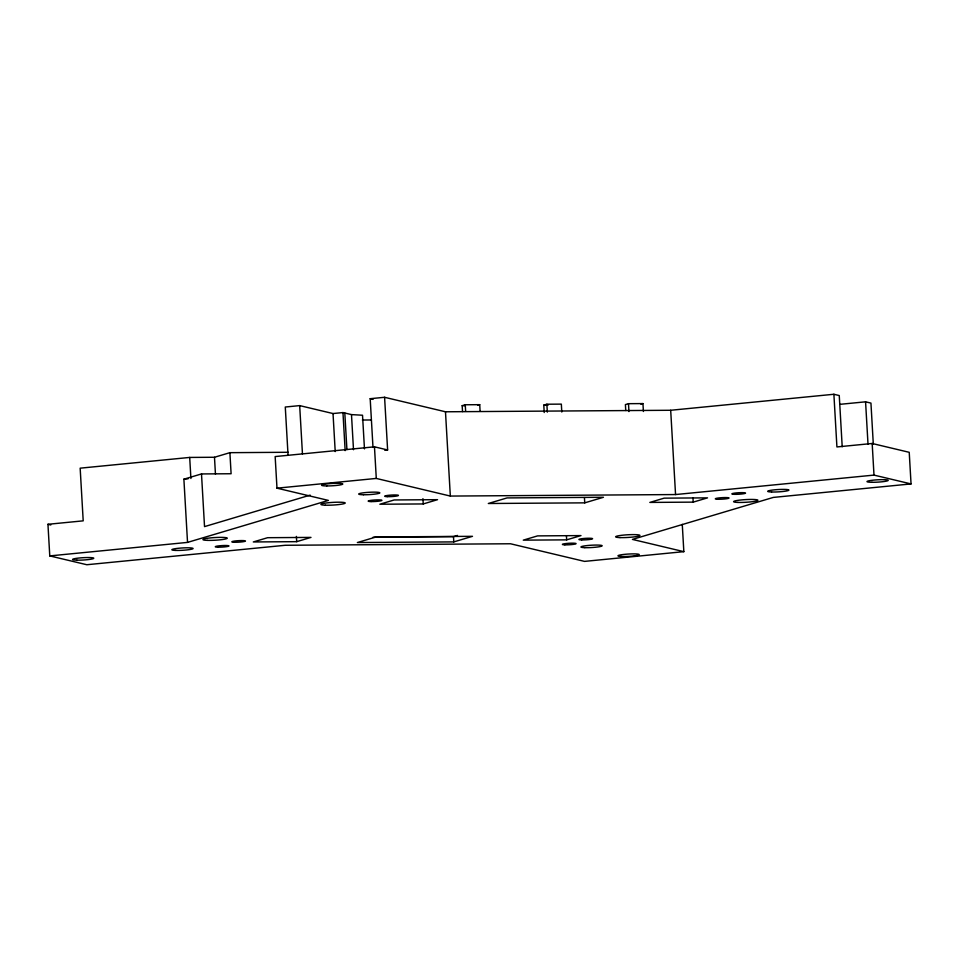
<?xml version="1.0" encoding="UTF-8"?>
<svg xmlns="http://www.w3.org/2000/svg" width="959" height="959" viewBox="0 0 959 959"><rect width="100%" height="100%" fill="white"/><g stroke="black" fill="none" stroke-linecap="round" stroke-linejoin="round"><path stroke-width="1.44" d="M682.269 524.357L683.839 551.653L584.534 561.387L510.488 543.765L285.267 545.275L86.825 564.731L49.772 555.908L47.95 524.297L83.205 520.845L80.16 468.172L189.69 457.431L214.48 457.263L229.896 452.672L288.191 452.276M49.772 555.908L187.532 542.398L183.888 479.188L201.498 473.938L231.107 473.746L229.896 452.672M462.526 411.579L462.178 405.693L465.259 404.77L479.728 404.674L480.099 411.255M477.666 405.285L479.728 404.674M544.221 412.514L543.789 405.142L546.87 404.219L561.339 404.123L561.794 412.022M310.177 495.12L204.531 526.611L201.498 473.938M643.405 411.483L642.95 403.583L628.493 403.679L625.412 404.59L625.747 410.488M640.9 404.195L642.95 403.583M187.532 542.398L328.386 500.406L276.983 488.167L275.161 456.568L374.466 446.822L387.616 449.963L384.583 397.29L370.186 398.692L372.967 446.978M296.691 541.667L310.992 537.4L267.609 537.699L253.296 541.955L296.691 541.667L296.391 536.405M423.243 503.943L437.544 499.675L394.161 499.963L379.848 504.23L423.243 503.943L422.931 498.668M373.135 537.172L453.487 536.632L457.491 535.434M453.787 541.895L472.499 536.321L376.084 536.968L357.371 542.542L453.787 541.895L453.487 536.632M584.738 502.852L603.451 497.277L507.035 497.925L488.323 503.499L584.738 502.852L584.439 497.589M566.661 539.857L580.974 535.59L537.579 535.889L523.278 540.145L566.661 539.857L566.433 535.913M693.213 502.132L707.526 497.865L664.131 498.153L649.83 502.42L693.213 502.132L692.961 497.817M364.468 448.884L362.526 415.235L351.485 414.6L342.962 412.574L333.025 413.545L299.676 405.609L285.279 407.024L288.06 455.309M384.583 397.29L445.479 411.783L670.689 410.272L833.886 394.269L839.257 395.552L842.206 446.762M840.24 404.302L865.569 401.821L870.94 403.092L873.301 444.065M384.739 450.239L387.616 449.963M183.888 479.188L188.096 478.781M276.983 488.167L376.288 478.433L450.334 496.067L675.556 494.556L873.997 475.101L911.05 483.923L909.228 452.312L872.175 443.49L836.919 446.942L833.886 394.269M911.05 483.923L773.29 497.421L632.437 539.414L683.839 551.653M462.178 405.693L465.067 405.669M543.789 405.142L548.128 405.118M362.358 420.03L371.241 419.97M370.186 398.692L373.087 399.388M47.95 524.297L50.803 524.981M872.175 443.49L873.997 475.101M865.569 401.821L868.015 444.245M670.689 410.272L675.556 494.556M628.493 403.679L628.948 411.579M546.87 404.219L547.325 412.13M465.259 404.77L465.642 411.351M445.479 411.783L450.334 496.067M374.466 446.822L376.288 478.433M351.485 414.6L353.499 449.723M344.808 413.017L346.918 449.591M342.962 412.574L345.156 450.622M333.025 413.545L335.218 451.593M299.676 405.609L302.457 453.895M214.48 457.263L215.451 474.118M189.69 457.431L190.913 478.505M717.464 499.231A6.905 0.755 -3.3 0 0 728.9 498.201A6.905 0.755 -3.3 0 0 720.233 497.793A6.905 0.755 -3.3 0 0 717.464 499.231M371.061 501.581A6.905 0.755 -3.3 0 0 381.934 500.418A6.905 0.755 -3.3 0 0 372.248 500.202A6.905 0.755 -3.3 0 0 371.061 501.581M581.729 539.929A6.905 0.755 -3.3 0 0 592.602 538.778A6.905 0.755 -3.3 0 0 582.904 538.562A6.905 0.755 -3.3 0 0 581.729 539.929M233.888 542.231A6.905 0.755 -3.3 0 0 245.324 541.212A6.905 0.755 -3.3 0 0 236.657 540.804A6.905 0.755 -3.3 0 0 233.888 542.231M620.005 537.591A12.203 1.343 -3.3 0 0 639.785 535.649A12.203 1.343 -3.3 0 0 623.506 535.098A12.203 1.343 -3.3 0 0 620.005 537.591M325.293 505.189A12.203 1.343 -3.3 0 0 345.072 503.247A12.203 1.343 -3.3 0 0 328.793 502.696A12.203 1.343 -3.3 0 0 325.293 505.189M207.336 540.361A12.203 1.343 -3.3 0 0 227.115 538.419A12.203 1.343 -3.3 0 0 210.824 537.867A12.203 1.343 -3.3 0 0 207.336 540.361M175.749 550.406A10.621 1.163 -3.3 0 0 192.951 548.716A10.621 1.163 -3.3 0 0 178.794 548.236A10.621 1.163 -3.3 0 0 175.749 550.406M76.948 560.152A10.621 1.163 -3.3 0 0 93.73 558.378A10.621 1.163 -3.3 0 0 78.902 558.03A10.621 1.163 -3.3 0 0 76.948 560.152M584.822 547.661A10.621 1.163 -3.3 0 0 602.024 545.971A10.621 1.163 -3.3 0 0 587.867 545.491A10.621 1.163 -3.3 0 0 584.822 547.661M621.468 556.472A10.621 1.163 -3.3 0 0 638.97 554.865A10.621 1.163 -3.3 0 0 625.448 554.266A10.621 1.163 -3.3 0 0 621.468 556.472M771.575 491.991A10.621 1.163 -3.3 0 0 788.778 490.301A10.621 1.163 -3.3 0 0 774.62 489.821A10.621 1.163 -3.3 0 0 771.575 491.991M871.995 482.281A10.621 1.163 -3.3 0 0 888.214 480.411A10.621 1.163 -3.3 0 0 872.678 480.219A10.621 1.163 -3.3 0 0 871.995 482.281M363.401 494.748A10.621 1.163 -3.3 0 0 379.824 492.914A10.621 1.163 -3.3 0 0 364.516 492.674A10.621 1.163 -3.3 0 0 363.401 494.748M326.839 485.937A10.621 1.163 -3.3 0 0 342.795 484.031A10.621 1.163 -3.3 0 0 326.959 483.911A10.621 1.163 -3.3 0 0 326.839 485.937M737.974 502.42A12.203 1.343 -3.3 0 0 757.754 500.478A12.203 1.343 -3.3 0 0 741.475 499.927A12.203 1.343 -3.3 0 0 737.974 502.42M734.318 494.317A6.905 0.755 -3.3 0 0 745.491 493.226A6.905 0.755 -3.3 0 0 736.296 492.914A6.905 0.755 -3.3 0 0 734.318 494.317M564.851 544.844A6.905 0.755 -3.3 0 0 576.023 543.753A6.905 0.755 -3.3 0 0 566.829 543.441A6.905 0.755 -3.3 0 0 564.851 544.844M217.741 547.169A6.905 0.755 -3.3 0 0 228.913 546.079A6.905 0.755 -3.3 0 0 219.719 545.767A6.905 0.755 -3.3 0 0 217.741 547.169M387.208 496.654A6.905 0.755 -3.3 0 0 398.381 495.551A6.905 0.755 -3.3 0 0 389.174 495.24A6.905 0.755 -3.3 0 0 387.208 496.654"/></g></svg>
